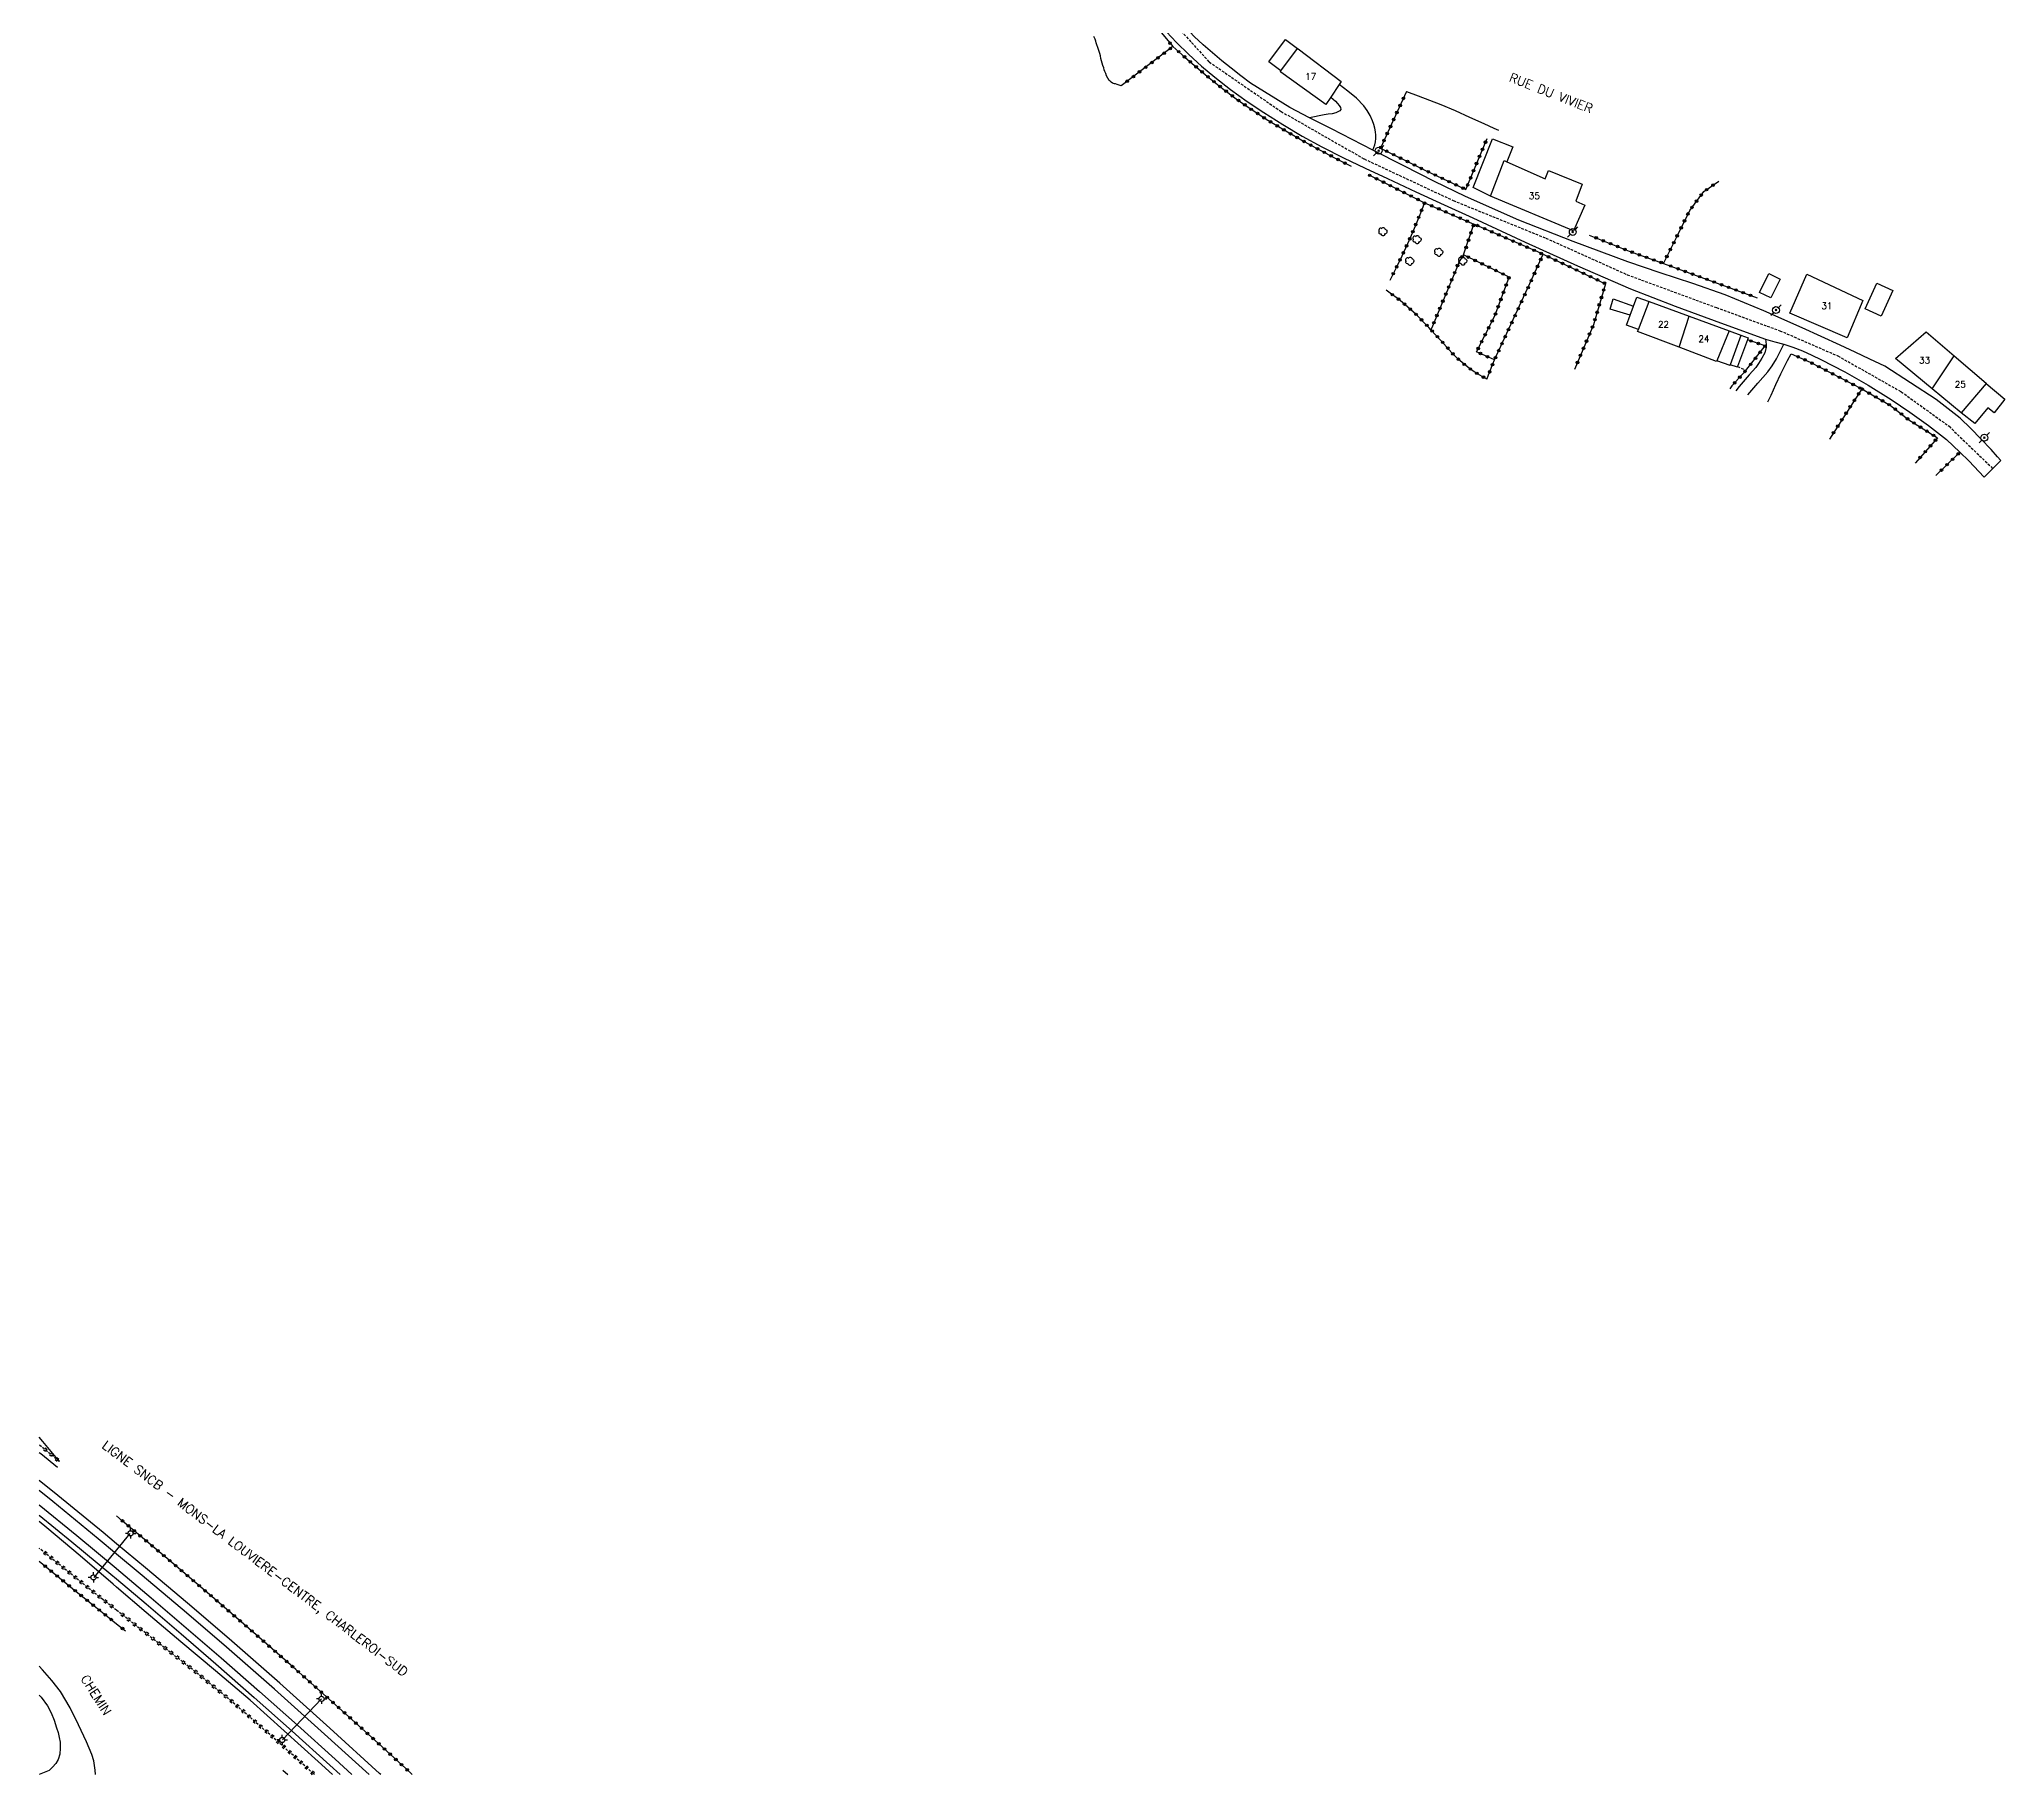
# Model space of a CAD drawing. Header units: millimetres. Extents: x 134000 to 134763, y 129004 to 130000.
# Drawn here: x 134000 to 134381.8, y 129003.6 to 129340.8 of the extents above; entities that cross this region are included whole.
import ezdxf
from ezdxf.enums import TextEntityAlignment as Align

# ---------------------------------------------------------------- set-up
doc = ezdxf.new("R2010")
doc.units = ezdxf.units.MM
doc.linetypes.add('DASHED', pattern=[0.75, 0.5, -0.25])
doc.layers.get('0').update_dxf_attribs({"linetype": 'CONTINUOUS'})
for name, color, linetype in [('W0001', 6, 'DASHED'), ('W0008', 7, 'CONTINUOUS'), ('W0017', 7, 'CONTINUOUS'), ('W0071', 7, 'CONTINUOUS'), ('W0101', 7, 'CONTINUOUS'), ('W0104', 1, 'CONTINUOUS'), ('W0112', 1, 'DASHED'), ('W0211', 2, 'CONTINUOUS'), ('W0214', 2, 'CONTINUOUS'), ('W0220', 5, 'DASHED'), ('W0300', 7, 'CONTINUOUS'), ('W0322', 7, 'CONTINUOUS'), ('W0323', 7, 'CONTINUOUS'), ('W0473', 7, 'CONTINUOUS'), ('W0610', 7, 'CONTINUOUS'), ('W0611', 7, 'CONTINUOUS'), ('W0700', 7, 'CONTINUOUS'), ('W0989', 7, 'CONTINUOUS'), ('W0991', 7, 'CONTINUOUS'), ('W1102', 7, 'CONTINUOUS')]:
    doc.layers.add(name, color=color, linetype=linetype)
doc.styles.get("Standard").update_dxf_attribs({"font": 'romans.shx', "width": 0.85})

# ---------------------------------------------------------------- blocks, each defined once
blk = doc.blocks.new('T300')
for p, q in [((-0.8, 0.51), (-0.86, 0.34)), ((-0.86, 0.34), (-0.86, 0.17)), ((-0.86, 0.17), (-0.74, 0.06)), ((-0.69, 0.63), (-0.8, 0.51)), ((-0.8, -0.06), (-0.74, 0.06)), ((-0.74, 0.06), (-0.69, 0.11)), ((-0.57, 0.69), (-0.69, 0.63)), ((-0.46, 0.69), (-0.57, 0.69)), ((-0.29, 0.63), (-0.46, 0.69)), ((-0.29, 0.63), (-0.17, 0.74)), ((-0.23, 0.57), (-0.29, 0.63)), ((-0.17, 0.74), (-0.06, 0.8)), ((-0.06, 0.8), (0.06, 0.8)), ((0.06, 0.8), (0.23, 0.74)), ((0.23, 0.74), (0.34, 0.63)), ((0.34, 0.63), (0.4, 0.51)), ((0.46, 0.46), (0.34, 0.46)), ((0.4, 0.51), (0.4, 0.46)), ((0.57, 0.4), (0.46, 0.46)), ((0.57, 0.4), (0.69, 0.29)), ((0.69, 0.29), (0.74, 0.17)), ((0.74, 0.06), (0.69, -0.17)), ((0.74, 0.17), (0.74, 0.06)), ((-0.8, -0.17), (-0.8, -0.06)), ((-0.8, -0.23), (-0.8, -0.17)), ((-0.74, -0.34), (-0.8, -0.23)), ((-0.69, -0.4), (-0.74, -0.34)), ((-0.51, -0.46), (-0.69, -0.4)), ((-0.4, -0.46), (-0.51, -0.46)), ((-0.4, -0.46), (-0.34, -0.46)), ((-0.34, -0.46), (-0.34, -0.4)), ((-0.34, -0.51), (-0.34, -0.46)), ((-0.29, -0.63), (-0.34, -0.51)), ((-0.17, -0.74), (-0.29, -0.63)), ((-0.06, -0.8), (-0.17, -0.74)), ((0.06, -0.8), (-0.06, -0.8)), ((0.17, -0.74), (0.06, -0.8)), ((0.23, -0.69), (0.17, -0.74)), ((0.29, -0.46), (0.23, -0.46)), ((0.29, -0.63), (0.23, -0.69)), ((0.46, -0.4), (0.29, -0.46)), ((0.34, -0.51), (0.29, -0.63)), ((0.34, -0.51), (0.34, -0.46)), ((0.57, -0.34), (0.46, -0.4)), ((0.63, -0.29), (0.57, -0.34)), ((0.69, -0.17), (0.63, -0.29))]:
    blk.add_line(p, q)
blk = doc.blocks.new('T473')
for p, q in [((-0.166667, 0.166667), (0.166667, -0.166667)), ((-0.166667, -0.166667), (0.166667, 0.166667)), ((0.500001, 0.500001), (1.000002, 1.000002)), ((-1.000002, -1.000002), (-0.500001, -0.500001))]:
    blk.add_line(p, q)
blk.add_ellipse((0, 0), major_axis=(0.471405, 0.471405), ratio=1, start_param=5.4977871438, end_param=11.780972451)
blk = doc.blocks.new('T610')
for p, q in [((-0.500001, 0), (-1.000002, 0)), ((0, 0.500001), (0, 1.000002)), ((0.500001, 0), (1.000002, 0)), ((0, -0.500001), (0, -1.000002))]:
    blk.add_line(p, q)
blk.add_ellipse((0, 0), major_axis=(-0.353554, 0.353554), ratio=1, start_param=3.926990817, end_param=10.2101761242)
blk = doc.blocks.new('t323o')
at = {"color": 0, "linetype": 'Continuous'}
for radius in [0.25, 0.15]:
    blk.add_circle((0, 0), radius, dxfattribs=at)
blk = doc.blocks.new('t220o')
at = {"color": 0, "linetype": 'Continuous'}
for p, q in [((-0.25, 0.25), (0.25, 0.25)), ((-0.25, -0.25), (0.25, -0.25))]:
    blk.add_line(p, q, dxfattribs=at)
blk = doc.blocks.new('t322o')
at = {"color": 0, "linetype": 'Continuous'}
for radius in [0.25, 0.15]:
    blk.add_circle((0, 0), radius, dxfattribs=at)

msp = doc.modelspace()

# ---------------------------------------------------------------- linework, layer by layer
at = {"layer": 'W0001'}
msp.add_lwpolyline([(134192.53, 129380.96), (134204.53, 129364.37), (134217.33, 129347.36), (134227.29, 129336.38), (134241.25, 129326.76), (134257.42, 129317.53), (134274.71, 129309.45), (134292.7, 129302.15), (134308.49, 129295.05), (134325.86, 129288.66), (134338.15, 129284.17), (134349.44, 129279.26), (134361.74, 129272.31), (134371.04, 129265.59), (134379.52, 129257.39)], dxfattribs=at)
at = {"layer": 'W0008'}
for points in [[(134229.75, 129336.61), (134227.93, 129338.16), (134226.11, 129339.71), (134224.35, 129341.32), (134219.86, 129346.26), (134215.81, 129351.62), (134213.12, 129355.37), (134211.89, 129357.08), (134210.83, 129358.65), (134208.51, 129362.07), (134206.83, 129364.34), (134206.83, 129364.34), (134202.06, 129371.19), (134196.7, 129378.34), (134193.98, 129381.96)], [(134217.99, 129343.28), (134220.93, 129340.15), (134223.33, 129337.83), (134225.81, 129335.58), (134228.36, 129333.42), (134231.45, 129331.01), (134234.65, 129328.73), (134237.9, 129326.54), (134241.58, 129324.2), (134245.34, 129321.98), (134249.16, 129319.86), (134253.36, 129317.73), (134257.62, 129315.73), (134261.9, 129313.74), (134267.41, 129311.17), (134272.94, 129308.63), (134278.48, 129306.1), (134288.65, 129301.4), (134298.84, 129296.74), (134309.13, 129292.32), (134317.83, 129288.94), (134326.61, 129285.72), (134335.38, 129282.5)], [(134259.09, 129319.26), (134251.02, 129323.39), (134246.8, 129325.55), (134242.94, 129327.52), (134235.29, 129332.29), (134233.42, 129333.7), (134231.58, 129335.16), (134229.75, 129336.61)], [(134358.55, 129277.29), (134355.66, 129278.64), (134352.77, 129280), (134349.87, 129281.34), (134342.47, 129284.74), (134335.04, 129288.04), (134327.51, 129291.11), (134321.24, 129293.33), (134314.92, 129295.39), (134308.63, 129297.54), (134298, 129301.48), (134287.46, 129305.66), (134277.09, 129310.21), (134271.05, 129313.15), (134265.07, 129316.21), (134259.09, 129319.26)], [(134335.38, 129282.5), (134337.17, 129282.02), (134338.95, 129281.55), (134340.71, 129280.99), (134342.54, 129280.25), (134344.34, 129279.43), (134346.12, 129278.57), (134350.77, 129276.18), (134355.32, 129273.58), (134359.75, 129270.8), (134363.44, 129268.34), (134367.05, 129265.76), (134370.52, 129263.02), (134373.14, 129260.55), (134374.9, 129258.9), (134377.85, 129255.73)], [(134380.43, 129259.69), (134379.19, 129261.07), (134377.22, 129263.14), (134375.23, 129265.19), (134373.17, 129267.15), (134368.51, 129270.78), (134363.53, 129274.03), (134358.55, 129277.29)], [(134381.09, 129258.97), (134377.85, 129255.73)], [(134380.43, 129259.69), (134381.09, 129258.97)]]:
    msp.add_lwpolyline(points, dxfattribs=at)
at = {"layer": 'W0017'}
for points in [[(134250.89, 129329.52), (134251.35, 129329.14), (134251.81, 129328.75), (134252.22, 129328.32), (134252.53, 129327.93), (134252.81, 129327.52), (134252.88, 129327.16), (134252.66, 129326.91), (134252.27, 129326.69), (134251.86, 129326.52), (134251.15, 129326.31), (134250.39, 129326.22), (134249.62, 129326.12), (134248.68, 129325.94), (134247.74, 129325.74), (134246.8, 129325.55)], [(134259.09, 129319.26), (134259.27, 129319.79), (134259.45, 129320.31), (134259.58, 129320.84), (134259.64, 129321.5), (134259.63, 129322.17), (134259.57, 129322.83), (134259.44, 129323.54), (134259.26, 129324.25), (134259.03, 129324.93), (134258.57, 129325.96), (134257.99, 129326.94), (134257.35, 129327.86), (134255.9, 129329.37), (134254.22, 129330.68), (134252.54, 129331.98)], [(134335.38, 129282.5), (134335.44, 129281.99), (134335.51, 129281.47), (134335.52, 129280.96), (134335.23, 129279.86), (134334.67, 129278.81), (134334.03, 129277.81), (134333.46, 129277.04), (134332.83, 129276.32), (134332.21, 129275.59), (134330.28, 129273.32), (134329.58, 129272.49)], [(134331.95, 129271.68), (134333.89, 129273.99), (134334.85, 129275.09), (134335.8, 129276.2), (134336.68, 129277.36), (134337.5, 129278.72), (134338.23, 129280.13), (134338.95, 129281.55)]]:
    msp.add_lwpolyline(points, dxfattribs=at)
at = {"layer": 'W0071'}
for points in [[(134010.93, 129003.63), (134010.88, 129004.51), (134010.58, 129006.27), (134010.19, 129007.51), (134009.69, 129008.74), (134009.19, 129009.96), (134007.59, 129013.29), (134006, 129016.62), (134004.14, 129019.77), (134002.46, 129021.91), (134000.64, 129023.96), (134000, 129024.71)], [(134000, 129019.08), (134000.38, 129018.67), (134001.6, 129016.96), (134002.29, 129015.6), (134002.88, 129014.18), (134003.37, 129012.72), (134003.64, 129011.79), (134003.88, 129010.86), (134004.03, 129009.92), (134004.08, 129008.77), (134003.99, 129007.62), (134003.69, 129006.56), (134003.21, 129005.77), (134002.59, 129005.04), (134001.91, 129004.4), (134000, 129003.63)]]:
    msp.add_lwpolyline(points, dxfattribs=at)
at = {"layer": 'W0101'}
msp.add_lwpolyline([(134249.95, 129328.12), (134241.21, 129334.4), (134241.06, 129334.5), (134241.19, 129334.68), (134244.45, 129338.98), (134244.55, 129338.91), (134252.93, 129332.56), (134252.54, 129331.98), (134250.89, 129329.52)], close=True, dxfattribs=at)
for points in [[(134281.96, 129310.31), (134284.59, 129317.22), (134285.13, 129316.97), (134292.54, 129313.66), (134293.21, 129315.31), (134299.78, 129312.63), (134298.52, 129309.32), (134300.29, 129308.53), (134298.07, 129303.54)], [(134298.07, 129303.54), (134281.96, 129310.31)], [(134340.12, 129287.56), (134343.37, 129295.18), (134354.3, 129290.05), (134351.21, 129282.81)], [(134318.59, 129280.95), (134310.53, 129284.02), (134310.67, 129284.39), (134312.75, 129289.85)], [(134312.75, 129289.85), (134320.56, 129286.97)], [(134320.56, 129286.97), (134328.32, 129284.11)], [(134351.21, 129282.81), (134340.12, 129287.56)], [(134328.32, 129284.11), (134325.91, 129278.34), (134325.85, 129278.19), (134318.59, 129280.95)], [(134360.64, 129278.79), (134366.6, 129283.92), (134372.03, 129279.27)], [(134372.03, 129279.27), (134378.26, 129273.94), (134378.21, 129273.88), (134373.38, 129268.24)], [(134367.75, 129272.9), (134360.64, 129278.79)], [(134373.38, 129268.24), (134367.75, 129272.9)]]:
    msp.add_lwpolyline(points, dxfattribs=at)
at = {"layer": 'W0104'}
for points in [[(134241.19, 129334.68), (134238.87, 129336.42), (134242.11, 129340.74), (134244.45, 129338.98)], [(134281.96, 129310.31), (134278.59, 129312.01), (134282.3, 129321.42), (134286.27, 129319.86), (134285.13, 129316.97)], [(134309.09, 129287.18), (134305.19, 129288.32), (134305.78, 129290.37), (134309.72, 129288.93)], [(134310.67, 129284.39), (134308.38, 129285.21), (134309.09, 129287.18), (134309.72, 129288.93), (134310.36, 129290.71), (134312.75, 129289.85)], [(134328.32, 129284.11), (134330.6, 129283.29), (134330.58, 129283.23), (134328.53, 129277.56), (134328.48, 129277.41), (134325.91, 129278.34)], [(134330.6, 129283.29), (134332.01, 129282.77), (134331.87, 129282.4), (134329.95, 129277.21), (134329.9, 129277.05), (134328.53, 129277.56)], [(134378.21, 129273.88), (134381.84, 129270.84), (134379.8, 129268.21), (134378.58, 129269.16), (134376.06, 129266.16), (134373.38, 129268.24)]]:
    msp.add_lwpolyline(points, dxfattribs=at)
for points in [[(134338.21, 129294.18), (134336.41, 129290.53), (134334.21, 129291.61), (134336.01, 129295.27)], [(134360.09, 129291.95), (134357.84, 129286.98), (134354.72, 129288.39), (134356.98, 129293.37)]]:
    msp.add_lwpolyline(points, close=True, dxfattribs=at)
at = {"layer": 'W0112'}
msp.add_lwpolyline([(134329.95, 129277.21), (134331.56, 129276.45)], dxfattribs=at)
at = {"layer": 'W0211'}
for points in [[(134210.17, 129331.73), (134209.81, 129331.85), (134209.44, 129331.98), (134209.08, 129332.1), (134208.88, 129332.16), (134208.67, 129332.21), (134208.48, 129332.29), (134208.25, 129332.43), (134208.04, 129332.62), (134207.85, 129332.81), (134207.58, 129333.22), (134207.36, 129333.68), (134207.18, 129334.15), (134207.04, 129334.51), (134206.91, 129334.88), (134206.79, 129335.25), (134206.64, 129335.7), (134206.49, 129336.15), (134206.36, 129336.6), (134206.25, 129337.07), (134206.16, 129337.55), (134206.05, 129338.03), (134205.87, 129338.6), (134205.68, 129339.17), (134205.48, 129339.74), (134205.36, 129340.09), (134205.24, 129340.44), (134205.12, 129340.78), (134204.88, 129341.35)], [(134335.81, 129270.37), (134336.44, 129271.61), (134337.36, 129273.7), (134338.32, 129275.77), (134338.99, 129277.09), (134339.67, 129278.39), (134340.35, 129279.7)], [(134003.9, 129064.44), (134000.68, 129068.36), (134000, 129069.18)], [(134000, 129066.21), (134000.27, 129065.99), (134003.52, 129063.36)], [(134015, 129040.02), (134014.33, 129040.6), (134007.92, 129046.11), (134001.47, 129051.57), (134000, 129052.78)], [(134056.93, 129003.63), (134054.19, 129006.14), (134047.6, 129012.14), (134040.94, 129018.06), (134034.25, 129023.78), (134027.5, 129029.43), (134020.76, 129035.1), (134015, 129040.02)], [(134047.31, 129004.48), (134048.27, 129003.63)]]:
    msp.add_lwpolyline(points, dxfattribs=at)
at = {"layer": 'W0214'}
msp.add_lwpolyline([(134265.64, 129330.66), (134267.86, 129329.82), (134270.07, 129328.98), (134272.27, 129328.11), (134275.08, 129326.92), (134277.87, 129325.68), (134280.65, 129324.42), (134281.61, 129323.98), (134282.56, 129323.54), (134283.51, 129323.1)], dxfattribs=at)
at = {"layer": 'W0220'}
for points in [[(134003.9, 129064.44), (134000, 129067.68)], [(134015, 129035.55), (134012.31, 129037.65), (134001.24, 129046.55), (134000, 129047.56)], [(134053.44, 129003.63), (134053.26, 129003.8), (134045.35, 129010.93), (134037.31, 129017.89), (134029.06, 129024.58), (134020.67, 129031.1), (134015, 129035.55)]]:
    msp.add_lwpolyline(points, dxfattribs=at)
at = {"layer": 'W0322'}
for points in [[(134281.21, 129274.77), (134280.33, 129275.28), (134279.44, 129275.78), (134278.58, 129276.32), (134277.52, 129277.09), (134276.5, 129277.91), (134275.52, 129278.78), (134274.44, 129279.88), (134273.41, 129281.04), (134272.38, 129282.2), (134270.37, 129284.35), (134269.96, 129284.79), (134267.5, 129287.33), (134264.87, 129289.67), (134263.81, 129290.48), (134262.72, 129291.26), (134261.64, 129292.04)], [(134000, 129045.06), (134007.17, 129039.2), (134010.36, 129036.64), (134013.56, 129034.09), (134015, 129032.94)], [(134015, 129032.94), (134016.75, 129031.54)]]:
    msp.add_lwpolyline(points, dxfattribs=at)
at = {"layer": 'W0323'}
for points in [[(134189.85, 129363.75), (134194.88, 129366.9), (134197.77, 129368.69), (134206.74, 129356.57), (134215.79, 129344.69), (134220.23, 129339.37), (134210.17, 129331.73)], [(134220.23, 129339.37), (134222.56, 129337.33), (134224.89, 129335.3), (134227.26, 129333.32), (134229.88, 129331.25), (134232.54, 129329.24), (134235.25, 129327.31), (134238.67, 129325.08), (134242.17, 129322.97), (134245.72, 129320.93), (134248.74, 129319.29), (134251.79, 129317.71), (134254.84, 129316.12)], [(134265.64, 129330.66), (134260.56, 129319.63), (134269.03, 129315.44), (134277.13, 129311.61), (134281.27, 129321.53)], [(134258.29, 129314.45), (134269.14, 129309.01), (134268.05, 129306.35), (134266.97, 129303.69), (134265.83, 129301.06), (134264.71, 129298.66), (134263.55, 129296.28), (134262.39, 129293.9)], [(134318.32, 129302.81), (134320.64, 129307.55), (134323.4, 129311.19), (134326.33, 129313.25)], [(134269.14, 129309.01), (134278.73, 129304.89)], [(134276.72, 129298.91), (134278.73, 129304.89)], [(134281.21, 129274.77), (134282.39, 129277.73), (134282.7, 129278.48), (134289.61, 129293.31), (134292.15, 129299.03), (134278.73, 129304.89)], [(134301.08, 129302.76), (134308.86, 129299.63), (134315.54, 129297.24)], [(134315.54, 129297.24), (134318.32, 129302.81)], [(134282.7, 129278.48), (134279.24, 129280.09), (134282.78, 129287.07), (134285.57, 129294.59), (134276.72, 129298.91), (134275.95, 129297.81)], [(134292.15, 129299.03), (134304.27, 129293.3), (134301.94, 129285.33), (134298.24, 129276.61)], [(134275.95, 129297.81), (134270.67, 129285.06), (134270.37, 129284.35)], [(134315.54, 129297.24), (134333.75, 129290.55)], [(134331.56, 129276.45), (134335.32, 129281.23), (134331.87, 129282.4)], [(134340.35, 129279.7), (134344.02, 129278.07), (134354.06, 129272.86), (134347.77, 129263.08), (134347.77, 129263.08)], [(134331.56, 129276.45), (134328.85, 129273.46), (134328.42, 129272.88)], [(134354.06, 129272.86), (134359.68, 129269.65), (134363.23, 129266.84), (134368.8, 129263.34), (134364.42, 129258.43)], [(134368.49, 129256.04), (134373.14, 129260.55)], [(134072.46, 129003.63), (134071.21, 129004.79), (134065.17, 129010.33), (134057.54, 129017.2), (134049.86, 129024.02), (134042.13, 129030.78), (134033.51, 129038.24), (134024.83, 129045.63), (134016.1, 129052.96), (134015, 129053.87)]]:
    msp.add_lwpolyline(points, dxfattribs=at)
at = {"layer": 'W0611'}
for points in [[(134017.61, 129050.44), (134015, 129047.28)], [(134015, 129047.28), (134010.6, 129041.94)], [(134047.22, 129010.39), (134054.84, 129018.36)]]:
    msp.add_lwpolyline(points, dxfattribs=at)
at = {"layer": 'W0700'}
for points in [[(134015, 129048.47), (134012.4, 129050.63), (134003.6, 129057.85), (134000, 129060.77)], [(134015, 129046.48), (134011.42, 129049.45), (134002.63, 129056.67), (134000, 129058.8)], [(134000, 129056.03), (134007.28, 129050.06), (134014.91, 129043.73), (134015, 129043.65)], [(134000, 129054.05), (134006.31, 129048.88), (134013.92, 129042.56), (134015, 129041.65)], [(134066.34, 129003.63), (134066.12, 129003.83), (134056.45, 129012.63), (134046.7, 129021.36), (134036.87, 129029.99), (134028.77, 129036.93), (134020.6, 129043.8), (134015, 129048.47)], [(134064.07, 129003.63), (134055.42, 129011.5), (134045.69, 129020.22), (134035.87, 129028.83), (134027.78, 129035.77), (134019.62, 129042.63), (134015, 129046.48)], [(134015, 129043.65), (134021.75, 129037.96), (134028.55, 129032.15), (134035.32, 129026.29), (134042.75, 129019.78), (134050.14, 129013.21), (134057.48, 129006.59), (134060.73, 129003.63)], [(134015, 129041.65), (134020.76, 129036.79), (134027.55, 129030.99), (134034.32, 129025.14), (134041.74, 129018.63), (134049.11, 129012.07), (134056.45, 129005.46), (134058.46, 129003.63)]]:
    msp.add_lwpolyline(points, dxfattribs=at)
at = {"layer": 'W1102'}
for points in [[(134318.59, 129280.95), (134320.56, 129286.97)], [(134367.75, 129272.9), (134372.03, 129279.27)]]:
    msp.add_lwpolyline(points, dxfattribs=at)

# ---------------------------------------------------------------- block references
at = {"layer": 'W0220'}
for p, rotation in [((134001.15, 129066.72), 140.2715880710742), ((134002.31, 129065.76), 140.2715880710742), ((134003.46, 129064.8), 140.2715880710742), ((134001.16, 129046.62), 140.9356909562844), ((134002.33, 129045.68), 141.1883425966964), ((134003.5, 129044.74), 141.1883425966964), ((134004.67, 129043.8), 141.1883425966964), ((134005.84, 129042.86), 141.1883425966964), ((134007.01, 129041.92), 141.1883425966964), ((134008.18, 129040.98), 141.1883425966964), ((134009.35, 129040.04), 141.1883425966964), ((134010.51, 129039.1), 141.1883425966964), ((134011.68, 129038.16), 141.1883425966964), ((134012.86, 129037.22), 141.9294181797233), ((134014.04, 129036.3), 141.9294181797233), ((134016.18, 129034.62), 141.9262792750711), ((134017.36, 129033.7), 141.9262792750711), ((134018.54, 129032.77), 141.9262792750711), ((134019.72, 129031.85), 141.9262792750711), ((134020.9, 129030.92), 142.1117713949376), ((134022.09, 129030), 142.1117713949376), ((134023.27, 129029.08), 142.1117713949376), ((134024.46, 129028.16), 142.1117713949376), ((134025.64, 129027.24), 142.1117713949376), ((134026.82, 129026.32), 142.1117713949376), ((134028.01, 129025.39), 142.1117713949376), ((134029.19, 129024.47), 140.9786478293345), ((134030.35, 129023.53), 140.9786478293345), ((134031.52, 129022.58), 140.9786478293345), ((134032.69, 129021.64), 140.9786478293345), ((134033.85, 129020.69), 140.9786478293345), ((134035.02, 129019.75), 140.9786478293345), ((134036.18, 129018.8), 140.9786478293345), ((134037.35, 129017.86), 139.1078604035277), ((134038.48, 129016.88), 139.1078604035277), ((134039.61, 129015.89), 139.1078604035277), ((134040.75, 129014.91), 139.1078604035277), ((134041.88, 129013.93), 139.1078604035277), ((134043.02, 129012.95), 139.1078604035277), ((134044.15, 129011.97), 139.1078604035277), ((134045.28, 129010.98), 139.1078604035277), ((134046.4, 129009.98), 137.9731882157442), ((134047.51, 129008.98), 137.9731882157442), ((134048.63, 129007.97), 137.9731882157442), ((134049.74, 129006.97), 137.9731882157442), ((134050.86, 129005.97), 137.9731882157442), ((134051.97, 129004.96), 137.9731882157442), ((134053.08, 129003.96), 137.9731882157442)]:
    msp.add_blockref('t220o', p, dxfattribs=dict(at, rotation=rotation))
at = {"layer": 'W0300', "rotation": 359.9999899820874}
for p in [(134261.08, 129303.39), (134267.7, 129301.84), (134266.31, 129297.64), (134271.94, 129299.38), (134276.57, 129297.67)]:
    msp.add_blockref('T300', p, dxfattribs=at)
at = {"layer": 'W0322'}
for p, rotation in [((134262.86, 129291.17), 144.1932363372369), ((134264.07, 129290.28), 142.6749063672431), ((134265.24, 129289.34), 138.2908262806688), ((134266.36, 129288.34), 138.2908262806688), ((134267.48, 129287.35), 138.2908262806688), ((134268.52, 129286.27), 134.164042552108), ((134269.57, 129285.2), 134.164042552108), ((134270.6, 129284.11), 132.9870626252199), ((134271.62, 129283.01), 132.9870626252199), ((134272.64, 129281.91), 131.891143203529), ((134273.64, 129280.79), 131.3699432169308), ((134274.64, 129279.67), 134.5022439763472), ((134275.7, 129278.62), 138.4682292583042), ((134276.84, 129277.64), 141.0946691374815), ((134278.03, 129276.72), 144.1722065894765), ((134279.27, 129275.89), 147.9406885484015), ((134280.57, 129275.14), 150.3320445174766), ((134001.16, 129044.11), 320.7446369715348), ((134002.32, 129043.16), 320.7446369715348), ((134003.48, 129042.21), 320.7446369715348), ((134004.65, 129041.26), 320.7446369715348), ((134005.81, 129040.31), 320.7446369715348), ((134006.97, 129039.36), 320.7446369715348), ((134008.14, 129038.42), 321.2526839412517), ((134009.31, 129037.48), 321.2526839412517), ((134010.48, 129036.55), 321.4014402176302), ((134011.65, 129035.61), 321.4014402176302), ((134012.82, 129034.67), 321.4014402176302), ((134013.99, 129033.74), 321.4226037588055), ((134016.17, 129032), 321.4039866023977)]:
    msp.add_blockref('t322o', p, dxfattribs=dict(at, rotation=rotation))
at = {"layer": 'W0323'}
for p, rotation in [((134219.68, 129340.03), 309.8415290118883), ((134216.14, 129336.26), 217.2099952314443), ((134217.34, 129337.17), 217.2099952314443), ((134218.53, 129338.07), 217.2099952314443), ((134219.73, 129338.98), 217.2099952314443), ((134221.36, 129338.38), 318.894255058011), ((134222.49, 129337.39), 318.894255058011), ((134223.62, 129336.41), 318.8820702806307), ((134211.36, 129332.63), 217.2099952314443), ((134212.56, 129333.54), 217.2099952314443), ((134213.75, 129334.45), 217.2099952314443), ((134214.95, 129335.35), 217.2099952314443), ((134224.75, 129335.42), 318.8820702806307), ((134225.9, 129334.46), 320.0923736526853), ((134227.05, 129333.49), 320.0923736526853), ((134228.22, 129332.56), 321.6167862082204), ((134229.4, 129331.62), 321.6167862082204), ((134230.59, 129330.71), 322.9101712151051), ((134231.78, 129329.8), 322.9101712151051), ((134232.99, 129328.91), 324.6063112985573), ((134265.02, 129329.3), 245.271332027167), ((134234.21, 129328.04), 324.6063112985573), ((134235.44, 129327.18), 326.8779306931887), ((134236.7, 129326.36), 326.8779306931887), ((134237.95, 129325.54), 326.8779306931887), ((134239.22, 129324.74), 328.9449546720493), ((134263.13, 129325.21), 245.271332027167), ((134263.76, 129326.57), 245.271332027167), ((134264.39, 129327.93), 245.271332027167), ((134240.51, 129323.97), 328.9449546720493), ((134241.79, 129323.2), 328.9449546720493), ((134243.09, 129322.44), 330.1994985001438), ((134244.39, 129321.7), 330.1994985001438), ((134245.69, 129320.95), 330.1994985001438), ((134261.25, 129321.12), 245.271332027167), ((134261.88, 129322.48), 245.271332027167), ((134262.51, 129323.85), 245.271332027167), ((134280.97, 129320.8), 67.33463196342095), ((134247.01, 129320.23), 331.4654128722316), ((134248.33, 129319.52), 331.4654128722316), ((134249.65, 129318.82), 332.5255683734819), ((134250.98, 129318.13), 332.5255683734819), ((134252.32, 129317.43), 332.5403574342673), ((134253.65, 129316.74), 332.5403574342673), ((134260.62, 129319.76), 245.271332027167), ((134261.78, 129319.03), 333.6681769113014), ((134263.13, 129318.36), 333.6681769113014), ((134264.47, 129317.7), 333.6681769113014), ((134265.81, 129317.03), 333.6681769113014), ((134279.81, 129318.03), 67.33463196342095), ((134280.39, 129319.41), 67.33463196342095), ((134258.46, 129314.36), 333.3737308959401), ((134259.8, 129313.69), 333.3737308959401), ((134261.14, 129313.02), 333.3737308959401), ((134267.16, 129316.37), 333.6681769113014), ((134268.5, 129315.7), 333.6681769113014), ((134269.86, 129315.05), 334.7107112651492), ((134271.21, 129314.41), 334.7107112651492), ((134272.57, 129313.77), 334.7107112651492), ((134273.92, 129313.13), 334.7107112651492), ((134278.08, 129313.88), 67.33463196342095), ((134278.65, 129315.26), 67.33463196342095), ((134279.23, 129316.64), 67.33463196342095), ((134262.48, 129312.34), 333.3737308959401), ((134263.82, 129311.67), 333.3737308959401), ((134265.17, 129311), 333.3737308959401), ((134266.51, 129310.33), 333.3737308959401), ((134267.85, 129309.66), 333.3737308959401), ((134275.28, 129312.49), 334.7107112651492), ((134276.64, 129311.85), 334.7107112651492), ((134277.5, 129312.49), 67.33463196342095), ((134321.98, 129309.32), 52.92448137501832), ((134322.89, 129310.52), 52.92448137501832), ((134323.93, 129311.57), 35.02218415215251), ((134325.16, 129312.43), 35.02218415215251), ((134267.98, 129306.18), 247.7946360190253), ((134268.55, 129307.57), 247.8206506087949), ((134269.11, 129308.96), 247.8206506087949), ((134270.51, 129308.42), 336.7704173701508), ((134271.89, 129307.83), 336.7704173701508), ((134273.27, 129307.24), 336.7704173701508), ((134274.65, 129306.64), 336.7704173701508), ((134276.03, 129306.05), 336.7704173701508), ((134277.41, 129305.46), 336.7704173701508), ((134319.64, 129305.5), 63.84287933292526), ((134320.3, 129306.85), 63.84287933292526), ((134321.08, 129308.12), 52.92448137501832), ((134266.25, 129302.02), 246.7306448710005), ((134266.84, 129303.4), 246.7306448710005), ((134267.41, 129304.79), 247.7946360190253), ((134277.67, 129301.76), 71.40705368972971), ((134278.15, 129303.18), 71.40705368972971), ((134278.63, 129304.6), 71.40705368972971), ((134279.43, 129304.59), 156.3957042596818), ((134280.8, 129303.99), 156.3957042596818), ((134282.18, 129303.39), 156.3957042596818), ((134283.55, 129302.79), 156.3957042596818), ((134284.92, 129302.19), 156.3957042596818), ((134286.3, 129301.58), 156.3957042596818), ((134302.47, 129302.2), 338.0705767076054), ((134303.86, 129301.64), 338.0705767076054), ((134318.22, 129302.61), 63.50500260355565), ((134318.98, 129304.16), 63.84287933292526), ((134264.36, 129297.94), 243.9961798528626), ((134265.01, 129299.29), 244.9831065213675), ((134265.64, 129300.65), 244.9831065213675), ((134276.43, 129298.51), 235.2698097762895), ((134277.2, 129300.34), 71.40705368972971), ((134277.62, 129298.47), 153.929089912459), ((134278.97, 129297.81), 153.929089912459), ((134287.67, 129300.98), 156.3957042596818), ((134289.05, 129300.38), 156.3957042596818), ((134290.42, 129299.78), 156.3957042596818), ((134291.7, 129298.01), 66.036581155788), ((134291.8, 129299.18), 156.3957042596818), ((134293.22, 129298.52), 334.7001667008272), ((134294.58, 129297.88), 334.7001667008272), ((134305.25, 129301.08), 338.0705767076054), ((134306.64, 129300.52), 338.0705767076054), ((134308.04, 129299.96), 338.0705767076054), ((134309.44, 129299.43), 340.3434580031218), ((134310.85, 129298.92), 340.3434580031218), ((134312.26, 129298.42), 340.3434580031218), ((134313.67, 129297.91), 340.3434580031218), ((134316.21, 129298.59), 63.50500260355565), ((134316.88, 129299.93), 63.50500260355565), ((134317.55, 129301.27), 63.50500260355565), ((134263.05, 129295.24), 243.9862247605622), ((134263.71, 129296.59), 243.9961798528626), ((134274.39, 129294.05), 247.513951218852), ((134274.97, 129295.43), 247.513951218852), ((134275.54, 129296.82), 247.513951218852), ((134280.31, 129297.16), 153.929089912459), ((134281.66, 129296.5), 153.929089912459), ((134283.01, 129295.84), 153.929089912459), ((134284.36, 129295.18), 153.929089912459), ((134285.51, 129294.44), 69.6289277301623), ((134289.87, 129293.9), 66.036581155788), ((134290.48, 129295.27), 66.036581155788), ((134291.09, 129296.64), 66.036581155788), ((134295.93, 129297.24), 334.7001667008272), ((134297.29, 129296.6), 334.7001667008272), ((134298.65, 129295.96), 334.7001667008272), ((134300, 129295.32), 334.7001667008272), ((134301.36, 129294.67), 334.7001667008272), ((134302.72, 129294.03), 334.7001667008272), ((134315.09, 129297.41), 340.3434580031218), ((134316.95, 129296.73), 339.8180294623434), ((134318.36, 129296.21), 339.8180294623434), ((134319.77, 129295.69), 339.8180294623434), ((134321.17, 129295.17), 339.8180294623434), ((134322.58, 129294.66), 339.8180294623434), ((134323.99, 129294.14), 339.8180294623434), ((134273.25, 129291.28), 247.513951218852), ((134273.82, 129292.66), 247.513951218852), ((134283.95, 129290.22), 69.6289277301623), ((134284.47, 129291.63), 69.6289277301623), ((134284.99, 129293.04), 69.6289277301623), ((134288.62, 129291.17), 65.00468972126428), ((134289.25, 129292.53), 65.00468972126428), ((134303.49, 129290.63), 253.6708058253708), ((134303.92, 129292.07), 253.6708058253708), ((134304.07, 129293.39), 334.7001667008272), ((134325.4, 129293.62), 339.8180294623434), ((134326.81, 129293.1), 339.8180294623434), ((134328.21, 129292.59), 339.8180294623434), ((134329.62, 129292.07), 339.8180294623434), ((134331.03, 129291.55), 339.8180294623434), ((134332.44, 129291.03), 339.8180294623434), ((134271.53, 129287.12), 247.513951218852), ((134272.1, 129288.5), 247.513951218852), ((134272.67, 129289.89), 247.513951218852), ((134282.9, 129287.41), 69.6289277301623), ((134283.43, 129288.82), 69.6289277301623), ((134286.71, 129287.1), 65.00468972126428), ((134287.35, 129288.46), 65.00468972126428), ((134287.98, 129289.82), 65.00468972126428), ((134302.23, 129286.31), 253.6708058253708), ((134302.65, 129287.75), 253.6708058253708), ((134303.07, 129289.19), 253.6708058253708), ((134270.95, 129285.73), 247.513951218852), ((134280.91, 129283.38), 63.17647829552251), ((134281.59, 129284.72), 63.17647829552251), ((134282.26, 129286.06), 63.17647829552251), ((134284.81, 129283.02), 65.00468972126428), ((134285.45, 129284.38), 65.00468972126428), ((134286.08, 129285.74), 65.00468972126428), ((134301.17, 129283.51), 247.0031823259927), ((134301.76, 129284.89), 247.0031823259927), ((134279.56, 129280.7), 63.17647829552251), ((134279.98, 129279.75), 155.1376353150025), ((134280.23, 129282.04), 63.17647829552251), ((134281.34, 129279.11), 155.1376353150025), ((134282.91, 129278.94), 65.00468972126428), ((134283.54, 129280.3), 65.00468972126428), ((134284.18, 129281.66), 65.00468972126428), ((134299.41, 129279.37), 247.0031823259927), ((134300, 129280.75), 247.0031823259927), ((134300.58, 129282.13), 247.0031823259927), ((134332.56, 129282.17), 161.1522860153192), ((134333.41, 129278.81), 51.7903919800092), ((134333.98, 129281.69), 161.1522860153192), ((134334.34, 129279.98), 51.7903919800092), ((134335.27, 129281.16), 51.7903919800092), ((134341.68, 129279.11), 336.0563755050748), ((134281.77, 129276.17), 68.12505729385286), ((134282.33, 129277.56), 68.12505729385286), ((134298.83, 129277.99), 247.0031823259927), ((134330.38, 129275.15), 227.8208142930396), ((134331.38, 129276.26), 227.8208142930396), ((134332.48, 129277.63), 51.7903919800092), ((134343.05, 129278.5), 336.0563755050748), ((134344.41, 129277.87), 332.5791080917824), ((134345.74, 129277.18), 332.5791080917824), ((134347.07, 129276.49), 332.5791080917824), ((134348.41, 129275.8), 332.5791080917824), ((134349.74, 129275.1), 332.5791080917824), ((134329.37, 129274.04), 227.8208142930396), ((134351.07, 129274.41), 332.5791080917824), ((134352.4, 129273.72), 332.5791080917824), ((134353.46, 129271.91), 237.2381221884468), ((134353.73, 129273.03), 332.5791080917824), ((134354.19, 129272.79), 330.1968901883362), ((134355.5, 129272.04), 330.1968901883362), ((134356.8, 129271.29), 330.1968901883362), ((134351.02, 129268.13), 237.2381221884468), ((134351.83, 129269.39), 237.2381221884468), ((134352.64, 129270.65), 237.2381221884468), ((134358.1, 129270.55), 330.1968901883362), ((134359.4, 129269.8), 330.1968901883362), ((134360.6, 129268.91), 321.7114036503606), ((134361.78, 129267.98), 321.7114036503606), ((134348.58, 129264.35), 237.2381221884468), ((134349.4, 129265.61), 237.2381221884468), ((134350.21, 129266.87), 237.2381221884468), ((134362.96, 129267.05), 321.7114036503606), ((134364.21, 129266.23), 327.8698499880555), ((134365.48, 129265.43), 327.8698499880555), ((134366.75, 129264.63), 327.8698499880555), ((134368.02, 129263.83), 327.8698499880555), ((134365.42, 129259.55), 228.3028115709177), ((134366.42, 129260.67), 228.3028115709177), ((134367.42, 129261.79), 228.3028115709177), ((134368.41, 129262.91), 228.3028115709177), ((134372.8, 129260.22), 44.11859600339548), ((134369.56, 129257.09), 44.11859600339548), ((134370.64, 129258.13), 44.11859600339548), ((134371.72, 129259.18), 44.11859600339548), ((134016.16, 129052.91), 139.9826738258408), ((134017.31, 129051.95), 139.9826738258408), ((134018.45, 129050.98), 139.9826738258408), ((134019.6, 129050.02), 139.9826738258408), ((134020.75, 129049.05), 139.9826738258408), ((134021.9, 129048.09), 139.9826738258408), ((134023.05, 129047.12), 139.9826738258408), ((134024.2, 129046.16), 139.9826738258408), ((134025.34, 129045.19), 139.5720789290543), ((134026.49, 129044.22), 139.5720789290543), ((134027.63, 129043.25), 139.5720789290543), ((134028.77, 129042.27), 139.5720789290543), ((134029.91, 129041.3), 139.5720789290543), ((134031.05, 129040.33), 139.5720789290543), ((134032.19, 129039.35), 139.5720789290543), ((134033.34, 129038.38), 139.5720789290543), ((134034.47, 129037.4), 139.165894483892), ((134035.61, 129036.42), 139.165894483892), ((134036.74, 129035.44), 139.165894483892), ((134037.88, 129034.46), 139.165894483892), ((134039.01, 129033.48), 139.165894483892), ((134040.15, 129032.5), 139.165894483892), ((134041.28, 129031.52), 139.165894483892), ((134042.42, 129030.53), 138.8014799333957), ((134043.54, 129029.55), 138.8014799333957), ((134044.67, 129028.56), 138.8014799333957), ((134045.8, 129027.57), 138.8014799333957), ((134046.93, 129026.58), 138.8014799333957), ((134048.06, 129025.59), 138.8014799333957), ((134049.19, 129024.61), 138.8014799333957), ((134050.31, 129023.62), 138.4336303624322), ((134051.44, 129022.62), 138.4336303624322), ((134052.56, 129021.63), 138.4336303624322), ((134053.68, 129020.63), 138.4336303624322), ((134054.8, 129019.63), 138.4336303624322), ((134055.92, 129018.64), 138.4336303624322), ((134057.05, 129017.64), 138.4336303624322), ((134058.16, 129016.64), 137.9796146303171), ((134059.28, 129015.64), 137.9796146303171), ((134060.39, 129014.64), 137.9796146303171), ((134061.51, 129013.63), 137.9796146303171), ((134062.62, 129012.63), 137.9796146303171), ((134063.74, 129011.62), 137.9796146303171), ((134064.85, 129010.62), 137.9796146303171), ((134065.96, 129009.61), 137.4835377073418), ((134067.06, 129008.59), 137.4835377073418), ((134068.17, 129007.58), 137.4835377073418), ((134069.28, 129006.57), 137.4835377073418), ((134070.38, 129005.55), 137.4835377073418), ((134071.49, 129004.54), 137.126953438481)]:
    msp.add_blockref('t323o', p, dxfattribs=dict(at, rotation=rotation))
at = {"layer": 'W0473', "rotation": 359.9999899820874}
for p in [(134260.22, 129319.14), (134297.93, 129303.35), (134337.4, 129288.17), (134377.89, 129263.37)]:
    msp.add_blockref('T473', p, dxfattribs=at)
at = {"layer": 'W0610', "rotation": 359.9999899820874}
for p in [(134017.73, 129050.49), (134010.52, 129041.94), (134054.84, 129018.34), (134047.19, 129010.35)]:
    msp.add_blockref('T610', p, dxfattribs=at)

# ---------------------------------------------------------------- texts
at = {"layer": 'W0989'}
for s, rotation, p in [('RUE DU VIVIER', 338.4675, (134285.41, 129332.69)), ('LIGNE SNCB - MONS-LA LOUVIERE-CENTRE, CHARLEROI-SUD', 322.7394, (134012.03, 129067.25)), ('CHEMIN', 302.5953, (134007.95, 129022.29))]:
    msp.add_text(s, height=1.75, rotation=rotation, dxfattribs=at).set_placement(p)
at = {"layer": 'W0991'}
for s, p in [('17', (134247.01, 129333.55)), ('35', (134290.46, 129310.38)), ('31', (134347.29, 129289)), ('22', (134315.55, 129285.4)), ('24', (134323.4, 129282.58)), ('33', (134366.28, 129278.41)), ('25', (134373.21, 129273.76))]:
    msp.add_text(s, height=1.25, dxfattribs=at).set_placement(p, align=Align.MIDDLE_CENTER)

doc.saveas('drawing.dxf')
